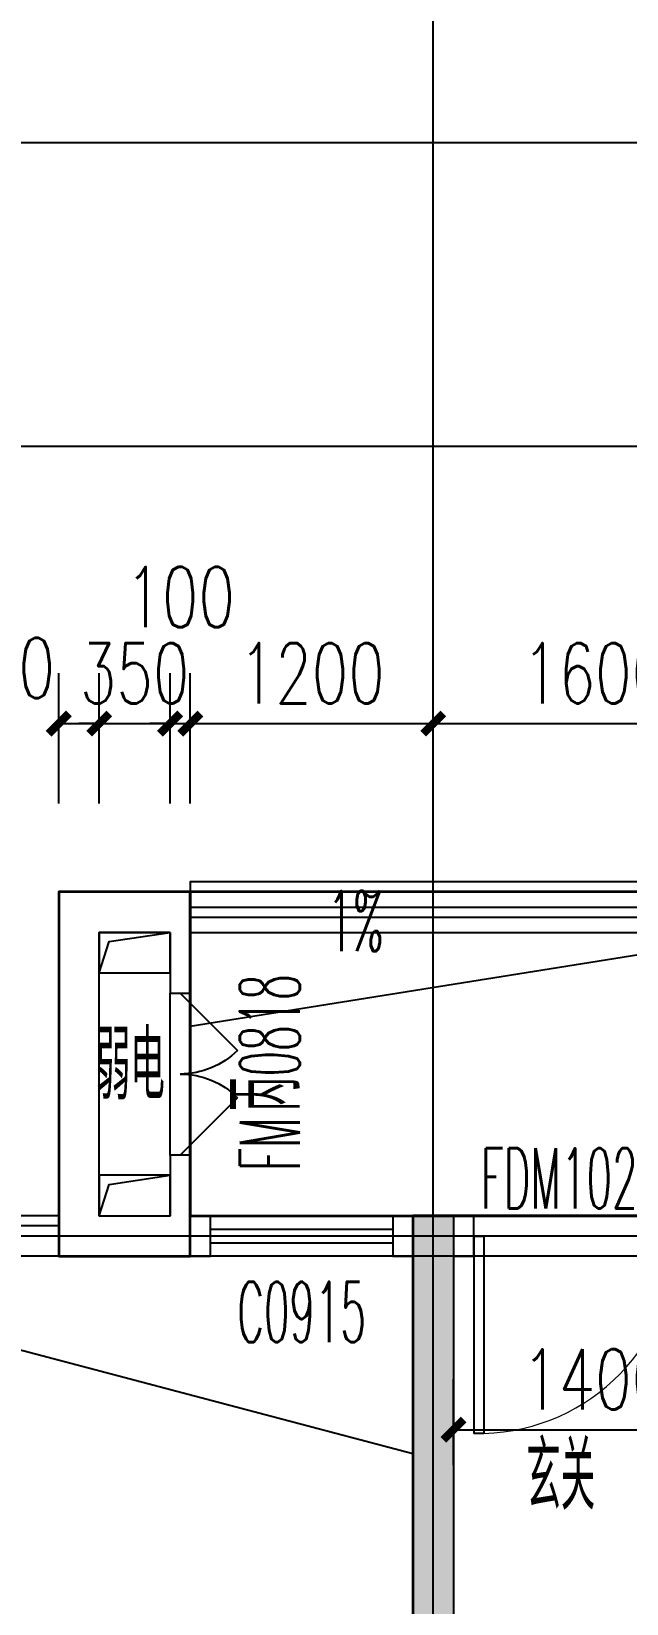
# Model space of a CAD drawing. Extents: x -59851 to 653804, y -249523 to 437614.
# Drawn here: x -25699 to -22759, y -102810 to -95044 of the extents above; entities that cross this region are included whole.
import ezdxf

# ---------------------------------------------------------------- set-up
doc = ezdxf.new("R2010")
doc.units = 0
doc.header["$LTSCALE"] = 1000
doc.header["$MEASUREMENT"] = 0
doc.layers.add('33计一半面积外廓线', color=53, linetype='Continuous', lineweight=35)
doc.layers.add('33计全面积外廓线', color=21, linetype='Continuous', lineweight=35)
for name, color, linetype in [('A-ROOF', 7, 'Continuous'), ('A-洞口', 105, 'Continuous'), ('A-第三道尺寸线', 105, 'Continuous'), ('A-线脚看线', 9, 'Continuous'), ('AE-FLOR', 151, 'Continuous'), ('DIM_SYMB', 3, 'Continuous'), ('DOOR_FIRE', 4, 'Continuous'), ('DOOR_FIRE_TEXT', 7, 'Continuous'), ('DOTE', 16, 'Continuous'), ('PUB_HATCH', 8, 'Continuous'), ('PUB_TEXT', 7, 'Continuous'), ('WALL', 2, 'Continuous'), ('WINDOW', 4, 'Continuous'), ('WINDOW_TEXT', 7, 'Continuous'), ('ys', 154, 'Continuous'), ('剪力墙', 6, 'Continuous'), ('栏杆', 142, 'Continuous')]:
    doc.layers.add(name, color=color, linetype=linetype)
doc.styles.add('_TCH_DIM', font='SIMPLEX.shx', dxfattribs={"width": 0.7, "bigfont": 'GBCBIG.shx'})
doc.styles.add('_TCH_DIM_T3', font='SIMPLEX.shx', dxfattribs={"width": 0.705882, "bigfont": 'GBCBIG.shx'})
doc.styles.add('_TCH_WINDOW', font='SIMPLEX.shx', dxfattribs={"width": 0.7, "height": 3.5, "bigfont": 'GBCBIG.shx'})
doc.styles.get("Standard").update_dxf_attribs({"font": 'gbenor.shx', "width": 0.7, "bigfont": 'gbcbig.shx'})
doc.dimstyles.new('_TCH_ARCH&&100', dxfattribs={"dimtxt": 297.5, "dimasz": 100, "dimexe": 250, "dimexo": 300, "dimgap": 100, "dimtad": 1, "dimdec": 0, "dimzin": 0, "dimdsep": 46, "dimtxsty": '_TCH_DIM_T3', "dimblk": 'ARCHTICK', "dimcen": 0.09, "dimclrt": 7, "dimazin": 2, "dimtfac": 1, "dimtdec": 0, "dimtix": 1, "dimtmove": 2, "dimatfit": 3, "dimfxl": 0, "dimtolj": 1, "dimtzin": 0, "dimarcsym": 0})

# ---------------------------------------------------------------- blocks, each defined once
blk = doc.blocks.new('18fjlq0329')
at = {"layer": 'PUB_HATCH'}
blk.add_hatch(color=256, dxfattribs=at).paths.add_polyline_path([(-23813.7, -20544.5), (-23613.7, -20544.5), (-23613.7, -22544.5), (-23813.7, -22544.5), (-23813.7, -20744.5)])
at = {"layer": '剪力墙'}
blk.add_lwpolyline([(-23813.7, -20544.5), (-23613.7, -20544.5), (-23613.7, -22544.5), (-23813.7, -22544.5), (-23813.7, -20744.5)], close=True, dxfattribs=at)
blk.add_lwpolyline([(-23813.7, -20744.5), (-23813.7, -20744.5)], dxfattribs=at)
blk = doc.blocks.new('zhouxianssceng0329')
at = {"layer": 'DOTE'}
for p, q in [((-23713.7, 132089.9), (-23713.7, 156469.4)), ((5501.3, 148798.2), (-44988.6, 148798.2)), ((-20013.7, 147298.2), (-44988.6, 147298.2)), ((-3313.7, 143398.2), (-44988.6, 143398.2)), ((5501.3, 143298.2), (-44988.6, 143298.2))]:
    blk.add_line(p, q, dxfattribs=at)
blk = doc.blocks.new('$DorLib2D$00000116')
at = {"color": 0}
for p, q in [((-0.5, 0), (-0.1464, 0.3536)), ((0.5, 0), (0.1464, 0.3536))]:
    blk.add_line(p, q, dxfattribs=at)
for centre, start, end in [((-0.5, 0), 0, 45), ((0.5, 0), 135, 180)]:
    blk.add_arc(centre, 0.5, start, end, dxfattribs=at)
blk = doc.blocks.new('zhenzheng1417hxt0329')
at = {"layer": 'A-洞口'}
for points in [[(-25013.7, 18470.7), (-25363.7, 18470.7), (-25363.7, 18270.7), (-25013.7, 18270.7)], [(-25013.7, 17270.7), (-25363.7, 17270.7), (-25363.7, 17070.7), (-25013.7, 17070.7)]]:
    blk.add_lwpolyline(points, close=True, dxfattribs=at)
for points in [[(-25363.7, 18270.7), (-25314, 18424.8), (-25013.7, 18470.7)], [(-25363.7, 17070.7), (-25314, 17224.8), (-25013.7, 17270.7)]]:
    blk.add_lwpolyline(points, dxfattribs=at)
at = {"layer": 'AE-FLOR'}
for points in [[(-24913.7, 18470.7), (-21913.7, 18470.7), (-21913.7, 20570.7)], [(-24913.7, 18670.7), (-22113.7, 18670.7), (-22113.7, 20570.7)]]:
    blk.add_lwpolyline(points, dxfattribs=at)
at = {"layer": 'DOOR_FIRE'}
for p, q in [((-25013.7, 17370.7), (-25013.7, 18170.7)), ((-24913.7, 17370.7), (-24913.7, 18170.7))]:
    blk.add_line(p, q, dxfattribs=at)
at = {"layer": 'WALL'}
for p, q in [((-25563.7, 18670.7), (-24913.7, 18670.7)), ((-25563.7, 16870.7), (-25563.7, 18670.7)), ((-24913.7, 18170.7), (-24913.7, 18670.7)), ((-25363.7, 18470.7), (-25013.7, 18470.7)), ((-25363.7, 17070.7), (-25363.7, 18470.7)), ((-25013.7, 18470.7), (-25013.7, 18170.7)), ((-25013.7, 18170.7), (-24913.7, 18170.7)), ((-24913.7, 17370.7), (-25013.7, 17370.7)), ((-25013.7, 17370.7), (-25013.7, 17070.7)), ((-24913.7, 16870.7), (-24913.7, 17370.7)), ((-25363.7, 17070.7), (-25013.7, 17070.7)), ((-25563.7, 16870.7), (-24913.7, 16870.7))]:
    blk.add_line(p, q, dxfattribs=at)
at = {"layer": '栏杆'}
for points in [[(-24913.7, 18545.7), (-21988.7, 18545.7), (-21988.7, 20570.7)], [(-24913.7, 18595.7), (-22038.7, 18595.7), (-22038.7, 20570.7)]]:
    blk.add_lwpolyline(points, dxfattribs=at)
at = {"layer": 'DOOR_FIRE', "xscale": -800, "yscale": 800, "zscale": 100, "rotation": 270}
blk.add_blockref('$DorLib2D$00000116', (-24963.7, 17770.7), dxfattribs=at)
at = {"layer": 'DOOR_FIRE_TEXT', "style": '_TCH_WINDOW'}
for s, height, width, p in [('0818', 297.5, 0.494118, (-24372.4, 17758.7)), ('丙', 337.6, 0.7, (-24372.4, 17586.7)), ('FM', 297.5, 0.494118, (-24372.4, 17292.7))]:
    blk.add_text(s, height=height, rotation=90, dxfattribs=dict(at, width=width)).set_placement(p)
at = {"layer": 'PUB_TEXT', "width": 0.7}
blk.add_text('弱电', height=337.59, dxfattribs=at).set_placement((-25379.9, 17645.4))
blk = doc.blocks.new('188xj0329')
at = {"layer": 'A-线脚看线'}
blk.add_lwpolyline([(-22163.7, -21666.7), (-22163.7, -23516.7), (-24913.7, -23516.7), (-24913.7, -23566.7)], dxfattribs=at)
blk = doc.blocks.new('no2wuding0329')
at = {"layer": 'A-ROOF'}
for points in [[(-25563.6, 24698.2), (-29213.7, 24698.2), (-29213.7, 24898.2), (-29813.7, 24898.2), (-29813.7, 21598.2), (-30613.7, 21598.2), (-30613.7, 15698.2), (-27213.7, 15698.2)], [(-25563.6, 24648.2), (-29263.7, 24648.2), (-29263.7, 24848.2), (-29763.7, 24848.2), (-29763.7, 21548.2), (-30563.7, 21548.2), (-30563.7, 15748.2), (-27213.7, 15748.2)], [(-25563.6, 24498.2), (-29463.7, 24498.2), (-29613.7, 24498.2), (-29613.7, 21398.2), (-30413.7, 21398.2), (-30413.7, 15898.2), (-27213.7, 15898.2)]]:
    blk.add_lwpolyline(points, dxfattribs=at)
blk = doc.blocks.new('_ArchTick')
at = {"color": 0, "linetype": 'ByBlock', "const_width": 0.4}
blk.add_lwpolyline([(-0.5, -0.5), (0.5, 0.5)], dxfattribs=at)
blk = doc.blocks.new('*D835')
at = {"layer": 'A-第三道尺寸线', "color": 0, "lineweight": -2, "transparency": 16777216}
for p, q in [((-23613.7, -102125.3), (-23613.7, -101701)), ((-22213.7, -102125.3), (-22213.7, -101701)), ((-23613.7, -101951), (-22213.7, -101951))]:
    blk.add_line(p, q, dxfattribs=at)
at = {"layer": 'Defpoints', "color": 0, "transparency": 16777216}
for p in [(-22213.7, -101951), (-23613.7, -102425.3), (-22213.7, -102425.3)]:
    blk.add_point(p, dxfattribs=at)
at = {"layer": 'A-第三道尺寸线', "color": 0, "lineweight": -2, "transparency": 16777216, "xscale": 100, "yscale": 100, "zscale": 100, "rotation": 180}
blk.add_blockref('_ArchTick', (-23613.7, -101951), dxfattribs=at)
at = {"layer": 'A-第三道尺寸线', "color": 0, "lineweight": -2, "transparency": 16777216, "xscale": 100, "yscale": 100, "zscale": 100}
blk.add_blockref('_ArchTick', (-22213.7, -101951), dxfattribs=at)
at = {"layer": 'A-第三道尺寸线', "color": 7, "transparency": 16777216, "insert": (-22913.7, -101702.2), "char_height": 297.5, "attachment_point": 5, "style": '_TCH_DIM_T3'}
blk.add_mtext('\\A1;1400', dxfattribs=at)
blk = doc.blocks.new('*D1873')
at = {"layer": 'A-第三道尺寸线', "color": 0, "lineweight": -2, "transparency": 16777216}
for p, q in [((-25563.7, -98858.5), (-25563.7, -98213.3)), ((-25363.7, -98858.5), (-25363.7, -98213.3)), ((-25563.7, -98463.3), (-25363.7, -98463.3))]:
    blk.add_line(p, q, dxfattribs=at)
at = {"layer": 'Defpoints', "color": 0, "transparency": 16777216}
for p in [(-25363.7, -98463.3), (-25563.7, -99158.5), (-25363.7, -99158.5)]:
    blk.add_point(p, dxfattribs=at)
at = {"layer": 'A-第三道尺寸线', "color": 0, "lineweight": -2, "transparency": 16777216, "xscale": 100, "yscale": 100, "zscale": 100, "rotation": 180}
blk.add_blockref('_ArchTick', (-25563.7, -98463.3), dxfattribs=at)
at = {"layer": 'A-第三道尺寸线', "color": 0, "lineweight": -2, "transparency": 16777216, "xscale": 100, "yscale": 100, "zscale": 100}
blk.add_blockref('_ArchTick', (-25363.7, -98463.3), dxfattribs=at)
at = {"layer": 'A-第三道尺寸线', "color": 7, "transparency": 16777216, "insert": (-25852.7, -98188.3), "char_height": 297.5, "attachment_point": 5, "style": '_TCH_DIM_T3'}
blk.add_mtext('\\A1;200', dxfattribs=at)
blk = doc.blocks.new('*D1874')
at = {"layer": 'A-第三道尺寸线', "color": 0, "lineweight": -2, "transparency": 16777216}
for p, q in [((-25363.7, -98858.5), (-25363.7, -98213.3)), ((-25013.7, -98858.5), (-25013.7, -98213.3)), ((-25363.7, -98463.3), (-25463.7, -98463.3)), ((-25363.7, -98463.3), (-25013.7, -98463.3)), ((-25013.7, -98463.3), (-24913.7, -98463.3))]:
    blk.add_line(p, q, dxfattribs=at)
at = {"layer": 'Defpoints', "color": 0, "transparency": 16777216}
for p in [(-25013.7, -98463.3), (-25363.7, -99158.5), (-25013.7, -99158.5)]:
    blk.add_point(p, dxfattribs=at)
at = {"layer": 'A-第三道尺寸线', "color": 0, "lineweight": -2, "transparency": 16777216, "xscale": 100, "yscale": 100, "zscale": 100}
blk.add_blockref('_ArchTick', (-25363.7, -98463.3), dxfattribs=at)
at = {"layer": 'A-第三道尺寸线', "color": 0, "lineweight": -2, "transparency": 16777216, "xscale": 100, "yscale": 100, "zscale": 100, "rotation": 180}
blk.add_blockref('_ArchTick', (-25013.7, -98463.3), dxfattribs=at)
at = {"layer": 'A-第三道尺寸线', "color": 7, "transparency": 16777216, "insert": (-25188.7, -98214.6), "char_height": 297.5, "attachment_point": 5, "style": '_TCH_DIM_T3'}
blk.add_mtext('\\A1;350', dxfattribs=at)
blk = doc.blocks.new('*D1875')
at = {"layer": 'A-第三道尺寸线', "color": 0, "lineweight": -2, "transparency": 16777216}
for p, q in [((-25013.7, -98858.5), (-25013.7, -98213.3)), ((-24913.7, -98858.5), (-24913.7, -98213.3)), ((-25013.7, -98463.3), (-25113.7, -98463.3)), ((-25013.7, -98463.3), (-24913.7, -98463.3)), ((-24913.7, -98463.3), (-24813.7, -98463.3))]:
    blk.add_line(p, q, dxfattribs=at)
at = {"layer": 'Defpoints', "color": 0, "transparency": 16777216}
for p in [(-24913.7, -98463.3), (-25013.7, -99158.5), (-24913.7, -99158.5)]:
    blk.add_point(p, dxfattribs=at)
at = {"layer": 'A-第三道尺寸线', "color": 0, "lineweight": -2, "transparency": 16777216, "xscale": 100, "yscale": 100, "zscale": 100}
blk.add_blockref('_ArchTick', (-25013.7, -98463.3), dxfattribs=at)
at = {"layer": 'A-第三道尺寸线', "color": 0, "lineweight": -2, "transparency": 16777216, "xscale": 100, "yscale": 100, "zscale": 100, "rotation": 180}
blk.add_blockref('_ArchTick', (-24913.7, -98463.3), dxfattribs=at)
at = {"layer": 'A-第三道尺寸线', "color": 7, "transparency": 16777216, "insert": (-24963.7, -97838.3), "char_height": 297.5, "attachment_point": 5, "style": '_TCH_DIM_T3'}
blk.add_mtext('\\A1;100', dxfattribs=at)
blk = doc.blocks.new('*D1876')
at = {"layer": 'A-第三道尺寸线', "color": 0, "lineweight": -2, "transparency": 16777216}
for p, q in [((-24913.7, -98858.5), (-24913.7, -98213.3)), ((-23713.7, -98858.5), (-23713.7, -98213.3)), ((-24913.7, -98463.3), (-23713.7, -98463.3))]:
    blk.add_line(p, q, dxfattribs=at)
at = {"layer": 'Defpoints', "color": 0, "transparency": 16777216}
for p in [(-23713.7, -98463.3), (-24913.7, -99158.5), (-23713.7, -99158.5)]:
    blk.add_point(p, dxfattribs=at)
at = {"layer": 'A-第三道尺寸线', "color": 0, "lineweight": -2, "transparency": 16777216, "xscale": 100, "yscale": 100, "zscale": 100, "rotation": 180}
blk.add_blockref('_ArchTick', (-24913.7, -98463.3), dxfattribs=at)
at = {"layer": 'A-第三道尺寸线', "color": 0, "lineweight": -2, "transparency": 16777216, "xscale": 100, "yscale": 100, "zscale": 100}
blk.add_blockref('_ArchTick', (-23713.7, -98463.3), dxfattribs=at)
at = {"layer": 'A-第三道尺寸线', "color": 7, "transparency": 16777216, "insert": (-24313.7, -98214.6), "char_height": 297.5, "attachment_point": 5, "style": '_TCH_DIM_T3'}
blk.add_mtext('\\A1;1200', dxfattribs=at)
blk = doc.blocks.new('*D1877')
at = {"layer": 'A-第三道尺寸线', "color": 0, "lineweight": -2, "transparency": 16777216}
for p, q in [((-23713.7, -98858.5), (-23713.7, -98213.3)), ((-22113.7, -98858.5), (-22113.7, -98213.3)), ((-23713.7, -98463.3), (-22113.7, -98463.3))]:
    blk.add_line(p, q, dxfattribs=at)
at = {"layer": 'Defpoints', "color": 0, "transparency": 16777216}
for p in [(-22113.7, -98463.3), (-23713.7, -99158.5), (-22113.7, -99158.5)]:
    blk.add_point(p, dxfattribs=at)
at = {"layer": 'A-第三道尺寸线', "color": 0, "lineweight": -2, "transparency": 16777216, "xscale": 100, "yscale": 100, "zscale": 100, "rotation": 180}
blk.add_blockref('_ArchTick', (-23713.7, -98463.3), dxfattribs=at)
at = {"layer": 'A-第三道尺寸线', "color": 0, "lineweight": -2, "transparency": 16777216, "xscale": 100, "yscale": 100, "zscale": 100}
blk.add_blockref('_ArchTick', (-22113.7, -98463.3), dxfattribs=at)
at = {"layer": 'A-第三道尺寸线', "color": 7, "transparency": 16777216, "insert": (-22913.7, -98214.6), "char_height": 297.5, "attachment_point": 5, "style": '_TCH_DIM_T3'}
blk.add_mtext('\\A1;1600', dxfattribs=at)
blk = doc.blocks.new('$WINLIB2D$00000001')
at = {"color": 0}
for points in [[(-0.5, 0.5), (-0.5, -0.5)], [(-0.5, 0.5), (0.5, 0.5)], [(0.5, -0.5), (0.5, 0.5)], [(0.5, 0.1667), (-0.5, 0.1667)], [(0.5, -0.1667), (-0.5, -0.1667)], [(-0.5, -0.5), (0.5, -0.5)]]:
    blk.add_lwpolyline(points, dxfattribs=at)
blk = doc.blocks.new('$DorLib2D$00000001')
for p, q in [((0.45, 0.975), (0.5, 0.975)), ((0.45, 0), (0.45, 0.975)), ((0.5, 0), (0.5, 0.975)), ((0.5, 0), (0.45, 0))]:
    blk.add_line(p, q)
at = {"lineweight": 13}
blk.add_arc((0.475, 0), 0.975, 91.46928, 180, dxfattribs=at)

msp = doc.modelspace()

# ---------------------------------------------------------------- linework, layer by layer
at = {"layer": '33计一半面积外廓线'}
msp.add_lwpolyline([(-20113.7, -95494.3), (-21913.7, -95494.3), (-21913.7, -95294.3), (-22513.7, -95294.3), (-22513.7, -95694.3), (-22113.7, -95694.3), (-22113.7, -96994.3), (-22513.7, -96994.3), (-22513.7, -97394.3), (-22113.7, -97394.3), (-22113.7, -99294.3), (-24913.7, -99294.3), (-24913.7, -100894.3), (-20113.7, -100894.3)], close=True, dxfattribs=at)
at = {"layer": '33计全面积外廓线'}
msp.add_lwpolyline([(-24913.7, -99294.3), (-25563.6, -99294.3), (-25563.6, -101094.3), (-24913.7, -101094.3)], close=True, dxfattribs=at)
msp.add_lwpolyline([(-16213.7, -103994.3), (-17613.7, -103994.3), (-17613.7, -100894.3), (-23813.7, -100894.3), (-23813.7, -109894.3), (186.3, -109894.3)], dxfattribs=at)
at = {"layer": 'DIM_SYMB'}
msp.add_lwpolyline([(-24406.3, -99692.5, 0, 0, 0), (-23911.4, -99692.5, 80, 0, 0), (-23611.4, -99692.5, 0, 0, 0)], format="xyseb", dxfattribs=at)
at = {"layer": 'WALL'}
for p, q in [((-24813.7, -100894.3), (-24913.7, -100894.3)), ((-24913.7, -100894.3), (-24913.7, -101094.3)), ((-24813.7, -101094.3), (-24813.7, -100894.3)), ((-23813.7, -100894.3), (-23913.7, -100894.3)), ((-23913.7, -100894.3), (-23913.7, -101094.3)), ((-23813.7, -101094.3), (-23813.7, -100894.3)), ((-23813.7, -100894.3), (-23813.7, -109794.3)), ((-23513.7, -100894.3), (-23813.7, -100894.3)), ((-23513.7, -101094.3), (-23513.7, -100894.3)), ((-24913.7, -101094.3), (-24813.7, -101094.3)), ((-23913.7, -101094.3), (-23813.7, -101094.3)), ((-23613.7, -101094.3), (-23613.7, -109694.3)), ((-23613.7, -101094.3), (-23513.7, -101094.3))]:
    msp.add_line(p, q, dxfattribs=at)
at = {"layer": 'WINDOW'}
msp.add_line((-23513.7, -100894.3), (-22513.7, -100894.3), dxfattribs=at)
at = {"layer": 'ys'}
for points in [[(-22223.7, -99529.3), (-24913.7, -99959.3)], [(-23813.7, -102070), (-27513.6, -101094.3), (-29613.7, -101648.1)]]:
    msp.add_lwpolyline(points, dxfattribs=at)

# ---------------------------------------------------------------- block references
for name, p in [('zhouxianssceng0329', (0, -244392.5)), ('188xj0329', (0, -75727.5)), ('18fjlq0329', (0, -80349.7)), ('zhenzheng1417hxt0329', (0, -117964.9)), ('no2wuding0329', (0, -125592.5))]:
    msp.add_blockref(name, p)
at = {"layer": 'WINDOW'}
ref = msp.add_blockref('$DorLib2D$00000001', (-23013.7, -100994.3), dxfattribs=dict(at, xscale=-1000, yscale=-1000, zscale=-1000))
ref.add_attrib('A', 'FDM1023', (-23479.2, -100857.9), dxfattribs={"layer": 'WINDOW_TEXT', "height": 297.5, "style": '_TCH_WINDOW', "width": 0.494118})
ref = msp.add_blockref('$WINLIB2D$00000001', (-24363.7, -100994.3), dxfattribs=dict(at, xscale=900, yscale=-200, zscale=900, rotation=180))
ref.add_attrib('A', 'C0915', (-24682.2, -101518), dxfattribs={"layer": 'WINDOW_TEXT', "height": 297.5, "style": '_TCH_WINDOW', "width": 0.494118})

# ---------------------------------------------------------------- texts
at = {"layer": 'PUB_TEXT', "style": '_TCH_DIM', "width": 0.494118}
msp.add_text('1%', height=297.5, dxfattribs=at).set_placement((-24236.6, -99587.5))
at = {"layer": 'PUB_TEXT', "width": 0.7}
msp.add_text('玄关', height=337.59, dxfattribs=at).set_placement((-23253.8, -102347.6))

# ---------------------------------------------------------------- dimensions: what is measured, and where the dimension line sits
at = {"layer": 'A-第三道尺寸线'}
for base, p1, p2, picture, middle in [((-24913.7, -98463.3), (-25013.7, -99158.5), (-24913.7, -99158.5), '*D1875', (-24963.7, -97838.3)), ((-25363.7, -98463.3), (-25563.7, -99158.5), (-25363.7, -99158.5), '*D1873', (-25852.7, -98188.3))]:
    dim = msp.add_linear_dim(base=base, p1=p1, p2=p2, angle=0, dimstyle='_TCH_ARCH&&100', dxfattribs=at)
    dim.commit()
    dim.dimension.update_dxf_attribs({"geometry": picture, "text_midpoint": middle, "dimtype": 161})
for p1, p2, distance, picture, middle in [((-25363.7, -99158.5), (-25013.7, -99158.5), 695.2, '*D1874', (-25188.7, -98214.6)), ((-24913.7, -99158.5), (-23713.7, -99158.5), 695.2, '*D1876', (-24313.7, -98214.6)), ((-23713.7, -99158.5), (-22113.7, -99158.5), 695.2, '*D1877', (-22913.7, -98214.6)), ((-23613.7, -102425.3), (-22213.7, -102425.3), 474.3, '*D835', (-22913.7, -101702.2))]:
    dim = msp.add_aligned_dim(p1=p1, p2=p2, distance=distance, dimstyle='_TCH_ARCH&&100', dxfattribs=at)
    dim.commit()
    dim.dimension.update_dxf_attribs({"geometry": picture, "text_midpoint": middle})

doc.saveas('drawing.dxf')
